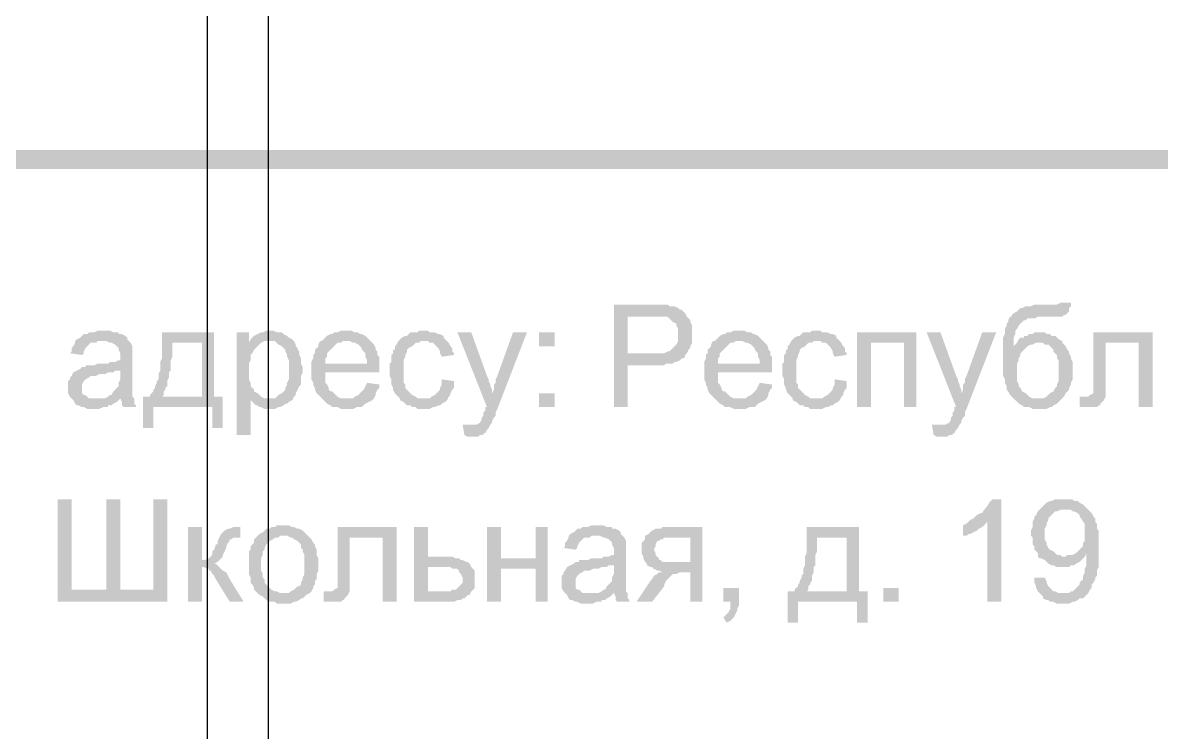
# Model space of a CAD drawing. Header units: millimetres. Extents: x -383313 to -161684, y -117025 to 99224.
# Drawn here: x -320769 to -317996, y -32976 to -31248 of the extents above; entities that cross this region are included whole.
import ezdxf

# ---------------------------------------------------------------- set-up
doc = ezdxf.new("R2010")
doc.units = ezdxf.units.MM
doc.header["$MEASUREMENT"] = 0
doc.layers.add('001__КОНСТРУКТИВ__Стены наружные', color=7, linetype='Continuous', lineweight=30)
doc.layers.add('PDF_Solid Fills', color=7, linetype='Continuous')

# ---------------------------------------------------------------- blocks, each defined once
blk = doc.blocks.new('A$Cf5759c35')
at = {"layer": 'PDF_Solid Fills'}
for points in [[(39230.1, -13669.4), (39132.8, -13669.4), (39132.8, -13919.2), (39166.6, -13919.2), (39166.6, -13817.6), (39230.1, -13817.6), (39238.6, -13817.6), (39247.1, -13817.6), (39255.5, -13817.6), (39259.8, -13813.4), (39268.2, -13813.4), (39276.7, -13813.4), (39280.9, -13809.1), (39285.2, -13809.1), (39293.6, -13804.9), (39297.9, -13800.7), (39302.1, -13800.7), (39306.3, -13796.4), (39306.3, -13792.2), (39166.6, -13788), (39166.6, -13699.1), (39230.1, -13699.1), (39310.6, -13699.1), (39306.3, -13690.6), (39302.1, -13686.4), (39297.9, -13682.1), (39293.6, -13682.1), (39289.4, -13677.9), (39280.9, -13673.7), (39272.5, -13673.7), (39268.2, -13673.7), (39264, -13669.4), (39259.8, -13669.4), (39251.3, -13669.4), (39247.1, -13669.4), (39238.6, -13669.4)], [(40220.7, -13665.2), (40220.7, -13665.2), (40212.3, -13669.4), (40212.3, -13669.4), (40212.3, -13669.4), (40208, -13669.4), (40199.6, -13669.4), (40191.1, -13669.4), (40178.4, -13669.4), (40169.9, -13669.4), (40161.5, -13669.4), (40157.2, -13669.4), (40148.8, -13673.7), (40140.3, -13673.7), (40136.1, -13673.7), (40127.6, -13677.9), (40123.4, -13677.9), (40119.1, -13682.1), (40114.9, -13686.4), (40106.4, -13690.6), (40102.2, -13694.8), (40102.2, -13699.1), (40098, -13699.1), (40093.7, -13707.5), (40093.7, -13711.8), (40089.5, -13716), (40089.5, -13720.2), (40085.3, -13728.7), (40085.3, -13732.9), (40085.3, -13741.4), (40081, -13749.9), (40081, -13754.1), (40081, -13762.6), (40081, -13771), (40081, -13779.5), (40081, -13792.2), (40081, -13796.4), (40081, -13804.9), (40081, -13813.4), (40081, -13821.8), (40081, -13830.3), (40081, -13838.8), (40081, -13843), (40085.3, -13851.5), (40085.3, -13855.7), (40085.3, -13859.9), (40089.5, -13868.4), (40089.5, -13872.6), (40089.5, -13876.9), (40093.7, -13881.1), (40098, -13889.6), (40102.2, -13893.8), (40106.4, -13898), (40110.7, -13902.3), (40114.9, -13906.5), (40119.1, -13910.7), (40127.6, -13915), (40131.8, -13919.2), (40136.1, -13919.2), (40144.5, -13919.2), (40153, -13923.4), (40157.2, -13923.4), (40165.7, -13923.4), (40174.2, -13923.4), (40178.4, -13923.4), (40186.9, -13923.4), (40195.3, -13919.2), (40199.6, -13919.2), (40203.8, -13915), (40212.3, -13910.7), (40212.3, -13910.7), (40216.5, -13906.5), (40220.7, -13902.3), (40225, -13898), (40165.7, -13898), (40165.7, -13898), (40157.2, -13898), (40153, -13898), (40144.5, -13893.8), (40140.3, -13889.6), (40136.1, -13885.3), (40127.6, -13881.1), (40127.6, -13881.1), (40123.4, -13872.6), (40119.1, -13868.4), (40119.1, -13864.2), (40114.9, -13855.7), (40114.9, -13847.2), (40114.9, -13843), (40114.9, -13834.5), (40114.9, -13826.1), (40114.9, -13817.6), (40114.9, -13813.4), (40119.1, -13804.9), (40119.1, -13800.7), (40123.4, -13792.2), (40123.4, -13788), (40127.6, -13783.7), (40131.8, -13779.5), (40136.1, -13775.3), (40106.4, -13771), (40106.4, -13771), (40106.4, -13762.6), (40106.4, -13758.3), (40106.4, -13749.9), (40110.7, -13741.4), (40110.7, -13737.2), (40110.7, -13732.9), (40114.9, -13728.7), (40119.1, -13720.2), (40123.4, -13716), (40127.6, -13711.8), (40131.8, -13707.5), (40136.1, -13707.5), (40140.3, -13703.3), (40144.5, -13703.3), (40153, -13703.3), (40157.2, -13703.3), (40165.7, -13699.1), (40174.2, -13699.1), (40182.6, -13699.1), (40191.1, -13699.1), (40199.6, -13699.1), (40208, -13699.1), (40212.3, -13699.1), (40220.7, -13699.1), (40225, -13699.1), (40229.2, -13694.8), (40233.4, -13694.8), (40237.7, -13690.6), (40241.9, -13686.4), (40241.9, -13677.9), (40246.1, -13673.7), (40246.1, -13665.2)], [(39310.6, -13699.1), (39230.1, -13699.1), (39264, -13699.1), (39268.2, -13703.3), (39272.5, -13707.5), (39276.7, -13711.8), (39285.2, -13716), (39285.2, -13716), (39285.2, -13720.2), (39289.4, -13728.7), (39289.4, -13737.2), (39289.4, -13741.4), (39289.4, -13745.6), (39289.4, -13754.1), (39289.4, -13758.3), (39285.2, -13766.8), (39280.9, -13771), (39276.7, -13775.3), (39276.7, -13775.3), (39272.5, -13779.5), (39268.2, -13783.7), (39264, -13783.7), (39255.5, -13788), (39247.1, -13788), (39242.8, -13788), (39230.1, -13788), (39166.6, -13788), (39306.3, -13792.2), (39310.6, -13788), (39314.8, -13779.5), (39319, -13775.3), (39319, -13771), (39323.3, -13762.6), (39323.3, -13754.1), (39323.3, -13749.9), (39323.3, -13741.4), (39323.3, -13741.4), (39323.3, -13732.9), (39323.3, -13728.7), (39323.3, -13720.2), (39319, -13711.8), (39319, -13707.5), (39314.8, -13703.3)], [(37892.4, -13732.9), (37892.4, -13732.9), (37875.5, -13732.9), (37867, -13737.2), (37862.8, -13737.2), (37854.3, -13737.2), (37850.1, -13741.4), (37841.6, -13741.4), (37837.4, -13745.6), (37833.1, -13749.9), (37824.7, -13754.1), (37820.4, -13758.3), (37883.9, -13758.3), (37888.2, -13758.3), (37896.6, -13758.3), (37905.1, -13762.6), (37909.3, -13762.6), (37917.8, -13766.8), (37922, -13771), (37922, -13771), (37926.3, -13775.3), (37926.3, -13779.5), (37930.5, -13788), (37930.5, -13796.4), (37930.5, -13796.4), (37930.5, -13804.9), (37926.3, -13804.9), (37917.8, -13809.1), (37913.6, -13809.1), (37905.1, -13809.1), (37900.9, -13813.4), (37892.4, -13813.4), (37883.9, -13813.4), (37875.5, -13813.4), (37867, -13817.6), (37858.5, -13817.6), (37854.3, -13817.6), (37845.8, -13817.6), (37845.8, -13821.8), (37837.4, -13821.8), (37833.1, -13826.1), (37930.5, -13830.3), (37930.5, -13838.8), (37930.5, -13843), (37930.5, -13851.5), (37926.3, -13859.9), (37926.3, -13864.2), (37926.3, -13868.4), (37922, -13872.6), (37917.8, -13876.9), (37913.6, -13881.1), (37909.3, -13889.6), (37905.1, -13889.6), (37900.9, -13893.8), (37892.4, -13898), (37930.5, -13898), (37930.5, -13898), (37934.7, -13906.5), (37934.7, -13915), (37939, -13919.2), (37968.6, -13919.2), (37968.6, -13915), (37964.4, -13910.7), (37964.4, -13902.3), (37964.4, -13898), (37960.1, -13893.8), (37960.1, -13889.6), (37960.1, -13885.3), (37960.1, -13881.1), (37960.1, -13872.6), (37960.1, -13864.2), (37960.1, -13855.7), (37960.1, -13843), (37960.1, -13800.7), (37960.1, -13800.7), (37960.1, -13792.2), (37960.1, -13783.7), (37960.1, -13779.5), (37960.1, -13775.3), (37960.1, -13771), (37955.9, -13762.6), (37951.7, -13758.3), (37947.4, -13754.1), (37947.4, -13749.9), (37943.2, -13745.6), (37934.7, -13741.4), (37926.3, -13741.4), (37926.3, -13737.2), (37917.8, -13737.2), (37913.6, -13737.2), (37905.1, -13732.9), (37896.6, -13732.9)], [(38159.1, -13737.2), (38032.1, -13737.2), (38032.1, -13762.6), (38129.5, -13762.6), (38129.5, -13893.8), (38032.1, -13893.8), (38002.5, -13893.8), (37985.5, -13893.8), (37985.5, -13970), (38010.9, -13970), (38010.9, -13919.2), (38154.9, -13919.2), (38180.3, -13893.8), (38159.1, -13893.8)], [(38243.8, -13737.2), (38214.1, -13737.2), (38214.1, -13986.9), (38248, -13986.9), (38248, -13902.3), (38290.3, -13898), (38286.1, -13898), (38281.9, -13898), (38273.4, -13893.8), (38269.2, -13889.6), (38264.9, -13885.3), (38256.5, -13881.1), (38256.5, -13876.9), (38252.2, -13872.6), (38248, -13868.4), (38248, -13859.9), (38243.8, -13851.5), (38243.8, -13847.2), (38243.8, -13838.8), (38243.8, -13830.3), (38243.8, -13826.1), (38243.8, -13817.6), (38243.8, -13813.4), (38248, -13804.9), (38248, -13796.4), (38248, -13792.2), (38252.2, -13788), (38256.5, -13779.5), (38260.7, -13775.3), (38264.9, -13771), (38269.2, -13766.8), (38273.4, -13762.6), (38243.8, -13762.6)], [(38248, -13754.1), (38243.8, -13762.6), (38273.4, -13762.6), (38281.9, -13758.3), (38286.1, -13758.3), (38294.6, -13758.3)], [(38294.6, -13732.9), (38294.6, -13732.9), (38286.1, -13732.9), (38277.6, -13737.2), (38273.4, -13737.2), (38264.9, -13741.4), (38264.9, -13741.4), (38256.5, -13745.6), (38252.2, -13749.9), (38248, -13754.1), (38294.6, -13758.3), (38298.8, -13758.3), (38307.3, -13758.3), (38311.5, -13762.6), (38315.7, -13766.8), (38324.2, -13771), (38328.4, -13775.3), (38332.7, -13779.5), (38332.7, -13783.7), (38336.9, -13792.2), (38336.9, -13796.4), (38341.1, -13804.9), (38341.1, -13809.1), (38341.1, -13817.6), (38341.1, -13826.1), (38341.1, -13830.3), (38341.1, -13838.8), (38341.1, -13847.2), (38341.1, -13851.5), (38336.9, -13859.9), (38336.9, -13864.2), (38332.7, -13872.6), (38332.7, -13876.9), (38328.4, -13881.1), (38324.2, -13885.3), (38315.7, -13889.6), (38311.5, -13893.8), (38307.3, -13898), (38298.8, -13898), (38290.3, -13898), (38248, -13902.3), (38248, -13902.3), (38256.5, -13910.7), (38260.7, -13915), (38264.9, -13915), (38269.2, -13919.2), (38273.4, -13919.2), (38281.9, -13923.4), (38286.1, -13923.4), (38294.6, -13923.4), (38294.6, -13923.4), (38303, -13923.4), (38307.3, -13923.4), (38315.7, -13919.2), (38320, -13919.2), (38328.4, -13915), (38332.7, -13910.7), (38336.9, -13910.7), (38341.1, -13906.5), (38349.6, -13902.3), (38353.8, -13893.8), (38358.1, -13889.6), (38358.1, -13885.3), (38362.3, -13876.9), (38362.3, -13876.9), (38366.5, -13868.4), (38370.8, -13864.2), (38370.8, -13855.7), (38370.8, -13847.2), (38370.8, -13843), (38375, -13834.5), (38375, -13826.1), (38375, -13826.1), (38375, -13821.8), (38370.8, -13813.4), (38370.8, -13804.9), (38370.8, -13800.7), (38366.5, -13792.2), (38366.5, -13783.7), (38362.3, -13779.5), (38362.3, -13775.3), (38358.1, -13771), (38358.1, -13766.8), (38353.8, -13758.3), (38349.6, -13754.1), (38341.1, -13749.9), (38336.9, -13745.6), (38336.9, -13745.6), (38328.4, -13741.4), (38324.2, -13737.2), (38315.7, -13737.2), (38311.5, -13737.2), (38303, -13732.9)], [(38480.8, -13732.9), (38480.8, -13732.9), (38468.1, -13732.9), (38459.7, -13737.2), (38451.2, -13737.2), (38447, -13741.4), (38442.7, -13741.4), (38434.3, -13745.6), (38430, -13749.9), (38425.8, -13754.1), (38421.6, -13758.3), (38480.8, -13758.3), (38485.1, -13758.3), (38489.3, -13758.3), (38497.8, -13762.6), (38502, -13762.6), (38510.5, -13766.8), (38514.7, -13771), (38518.9, -13775.3), (38518.9, -13779.5), (38523.2, -13783.7), (38527.4, -13788), (38527.4, -13796.4), (38531.6, -13804.9), (38531.6, -13813.4), (38430, -13813.4), (38561.3, -13813.4), (38561.3, -13804.9), (38561.3, -13796.4), (38557, -13792.2), (38557, -13783.7), (38552.8, -13779.5), (38552.8, -13775.3), (38548.6, -13766.8), (38544.3, -13762.6), (38540.1, -13758.3), (38535.9, -13754.1), (38531.6, -13749.9), (38527.4, -13745.6), (38518.9, -13741.4), (38514.7, -13741.4), (38510.5, -13737.2), (38502, -13737.2), (38493.5, -13732.9), (38489.3, -13732.9)], [(38671.3, -13732.9), (38658.6, -13732.9), (38654.4, -13737.2), (38637.5, -13737.2), (38633.2, -13741.4), (38629, -13745.6), (38624.8, -13745.6), (38616.3, -13749.9), (38612.1, -13754.1), (38607.8, -13758.3), (38603.6, -13766.8), (38599.4, -13771), (38599.4, -13779.5), (38595.1, -13779.5), (38595.1, -13788), (38590.9, -13792.2), (38590.9, -13800.7), (38590.9, -13809.1), (38586.7, -13813.4), (38586.7, -13821.8), (38586.7, -13830.3), (38586.7, -13838.8), (38586.7, -13843), (38590.9, -13851.5), (38590.9, -13859.9), (38590.9, -13864.2), (38595.1, -13872.6), (38595.1, -13876.9), (38599.4, -13885.3), (38603.6, -13889.6), (38607.8, -13893.8), (38612.1, -13898), (38671.3, -13898), (38667.1, -13898), (38662.9, -13898), (38654.4, -13898), (38650.2, -13893.8), (38641.7, -13889.6), (38637.5, -13885.3), (38633.2, -13881.1), (38633.2, -13881.1), (38629, -13876.9), (38624.8, -13872.6), (38624.8, -13864.2), (38620.5, -13859.9), (38620.5, -13851.5), (38620.5, -13847.2), (38620.5, -13838.8), (38620.5, -13830.3), (38620.5, -13826.1), (38620.5, -13817.6), (38620.5, -13809.1), (38620.5, -13804.9), (38624.8, -13796.4), (38624.8, -13792.2), (38629, -13783.7), (38629, -13779.5), (38633.2, -13775.3), (38633.2, -13775.3), (38641.7, -13771), (38645.9, -13766.8), (38650.2, -13762.6), (38658.6, -13762.6), (38662.9, -13758.3), (38671.3, -13758.3), (38726.4, -13758.3), (38722.1, -13754.1), (38717.9, -13749.9), (38717.9, -13745.6), (38709.4, -13741.4), (38705.2, -13741.4), (38696.7, -13737.2), (38692.5, -13737.2), (38684, -13737.2), (38679.8, -13732.9)], [(38785.6, -13737.2), (38751.8, -13737.2), (38823.7, -13919.2), (38836.4, -13885.3), (38836.4, -13881.1), (38836.4, -13876.9), (38832.2, -13868.4), (38832.2, -13864.2), (38828, -13855.7), (38828, -13851.5), (38823.7, -13843)], [(38921.1, -13737.2), (38887.2, -13737.2), (38849.1, -13843), (38849.1, -13843), (38844.9, -13851.5), (38844.9, -13859.9), (38840.7, -13864.2), (38840.7, -13872.6), (38840.7, -13876.9), (38836.4, -13885.3), (38823.7, -13919.2), (38819.5, -13919.2), (38819.5, -13927.7), (38815.3, -13931.9), (38815.3, -13940.4), (38811, -13944.6), (38811, -13948.8), (38811, -13948.8), (38806.8, -13957.3), (38798.3, -13961.5), (38798.3, -13961.5), (38789.9, -13961.5), (38781.4, -13961.5), (38832.2, -13961.5), (38832.2, -13961.5), (38836.4, -13957.3), (38836.4, -13953.1), (38840.7, -13944.6), (38844.9, -13940.4), (38844.9, -13931.9), (38849.1, -13923.4)], [(39437.6, -13732.9), (39437.6, -13732.9), (39424.9, -13732.9), (39416.4, -13737.2), (39407.9, -13737.2), (39403.7, -13741.4), (39399.5, -13741.4), (39391, -13745.6), (39386.8, -13749.9), (39382.5, -13754.1), (39378.3, -13758.3), (39437.6, -13758.3), (39441.8, -13758.3), (39446, -13758.3), (39454.5, -13762.6), (39458.7, -13762.6), (39467.2, -13766.8), (39471.4, -13771), (39475.7, -13775.3), (39475.7, -13779.5), (39479.9, -13783.7), (39484.1, -13788), (39484.1, -13796.4), (39488.4, -13804.9), (39488.4, -13813.4), (39386.8, -13813.4), (39518, -13813.4), (39518, -13804.9), (39518, -13796.4), (39513.8, -13792.2), (39513.8, -13783.7), (39509.5, -13779.5), (39509.5, -13775.3), (39505.3, -13766.8), (39501.1, -13762.6), (39496.8, -13758.3), (39492.6, -13754.1), (39488.4, -13749.9), (39484.1, -13745.6), (39475.7, -13741.4), (39471.4, -13741.4), (39467.2, -13737.2), (39458.7, -13737.2), (39450.3, -13732.9), (39446, -13732.9)], [(39628.1, -13732.9), (39615.4, -13732.9), (39611.1, -13737.2), (39594.2, -13737.2), (39590, -13741.4), (39585.7, -13745.6), (39581.5, -13745.6), (39573, -13749.9), (39568.8, -13754.1), (39564.6, -13758.3), (39560.3, -13766.8), (39556.1, -13771), (39556.1, -13779.5), (39551.9, -13779.5), (39551.9, -13788), (39547.6, -13792.2), (39547.6, -13800.7), (39547.6, -13809.1), (39543.4, -13813.4), (39543.4, -13821.8), (39543.4, -13830.3), (39543.4, -13838.8), (39543.4, -13843), (39547.6, -13851.5), (39547.6, -13859.9), (39547.6, -13864.2), (39551.9, -13872.6), (39551.9, -13876.9), (39556.1, -13885.3), (39560.3, -13889.6), (39564.6, -13893.8), (39568.8, -13898), (39628.1, -13898), (39623.8, -13898), (39619.6, -13898), (39611.1, -13898), (39606.9, -13893.8), (39598.4, -13889.6), (39594.2, -13885.3), (39590, -13881.1), (39590, -13881.1), (39585.7, -13876.9), (39581.5, -13872.6), (39581.5, -13864.2), (39577.3, -13859.9), (39577.3, -13851.5), (39577.3, -13847.2), (39577.3, -13838.8), (39577.3, -13830.3), (39577.3, -13826.1), (39577.3, -13817.6), (39577.3, -13809.1), (39577.3, -13804.9), (39581.5, -13796.4), (39581.5, -13792.2), (39585.7, -13783.7), (39585.7, -13779.5), (39590, -13775.3), (39590, -13775.3), (39598.4, -13771), (39602.7, -13766.8), (39606.9, -13762.6), (39615.4, -13762.6), (39619.6, -13758.3), (39628.1, -13758.3), (39683.1, -13758.3), (39678.9, -13754.1), (39674.6, -13749.9), (39674.6, -13745.6), (39666.2, -13741.4), (39661.9, -13741.4), (39653.5, -13737.2), (39649.2, -13737.2), (39640.8, -13737.2), (39636.5, -13732.9)], [(39869.4, -13737.2), (39725.4, -13737.2), (39725.4, -13919.2), (39759.3, -13919.2), (39759.3, -13762.6), (39839.7, -13762.6)], [(39928.6, -13737.2), (39894.8, -13737.2), (39966.7, -13919.2), (39979.4, -13885.3), (39979.4, -13881.1), (39979.4, -13876.9), (39975.2, -13868.4), (39975.2, -13864.2), (39971, -13855.7), (39971, -13851.5), (39966.7, -13843)], [(40064.1, -13737.2), (40030.2, -13737.2), (39992.1, -13843), (39992.1, -13843), (39987.9, -13851.5), (39987.9, -13859.9), (39983.7, -13864.2), (39983.7, -13872.6), (39983.7, -13876.9), (39979.4, -13885.3), (39966.7, -13919.2), (39962.5, -13919.2), (39962.5, -13927.7), (39958.3, -13931.9), (39958.3, -13940.4), (39954, -13944.6), (39954, -13948.8), (39954, -13948.8), (39949.8, -13957.3), (39941.3, -13961.5), (39941.3, -13961.5), (39932.9, -13961.5), (39924.4, -13961.5), (39975.2, -13961.5), (39975.2, -13961.5), (39979.4, -13957.3), (39979.4, -13953.1), (39983.7, -13944.6), (39987.9, -13940.4), (39987.9, -13931.9), (39992.1, -13923.4)], [(40169.9, -13737.2), (40157.2, -13737.2), (40153, -13741.4), (40144.5, -13741.4), (40140.3, -13745.6), (40131.8, -13745.6), (40131.8, -13749.9), (40123.4, -13749.9), (40119.1, -13754.1), (40114.9, -13762.6), (40110.7, -13766.8), (40106.4, -13771), (40136.1, -13775.3), (40140.3, -13771), (40148.8, -13766.8), (40153, -13766.8), (40161.5, -13762.6), (40165.7, -13762.6), (40225, -13762.6), (40225, -13758.3), (40216.5, -13754.1), (40212.3, -13749.9), (40208, -13745.6), (40199.6, -13745.6), (40195.3, -13741.4), (40186.9, -13741.4), (40182.6, -13737.2), (40174.2, -13737.2)], [(40445.1, -13737.2), (40301.2, -13737.2), (40301.2, -13885.3), (40301.2, -13885.3), (40292.7, -13889.6), (40292.7, -13889.6), (40288.5, -13893.8), (40280, -13893.8), (40267.3, -13893.8), (40267.3, -13919.2), (40271.5, -13919.2), (40280, -13919.2), (40284.2, -13919.2), (40292.7, -13919.2), (40292.7, -13919.2), (40301.2, -13919.2), (40309.6, -13919.2), (40313.9, -13915), (40318.1, -13915), (40318.1, -13910.7), (40322.3, -13906.5), (40326.6, -13902.3), (40330.8, -13893.8), (40330.8, -13889.6), (40330.8, -13885.3), (40330.8, -13881.1), (40330.8, -13872.6), (40330.8, -13864.2), (40330.8, -13855.7), (40330.8, -13762.6), (40411.2, -13762.6)], [(37820.4, -13758.3), (37820.4, -13762.6), (37816.2, -13771), (37812, -13775.3), (37812, -13783.7), (37807.7, -13788), (37837.4, -13792.2), (37841.6, -13788), (37841.6, -13783.7), (37845.8, -13775.3), (37850.1, -13771), (37854.3, -13766.8), (37858.5, -13762.6), (37862.8, -13762.6), (37871.2, -13762.6), (37875.5, -13758.3), (37883.9, -13758.3)], [(38032.1, -13762.6), (38032.1, -13800.7), (38027.9, -13809.1), (38027.9, -13830.3), (38023.6, -13838.8), (38023.6, -13843), (38023.6, -13851.5), (38019.4, -13855.7), (38019.4, -13859.9), (38015.2, -13868.4), (38015.2, -13872.6), (38010.9, -13876.9), (38010.9, -13881.1), (38006.7, -13885.3), (38002.5, -13889.6), (38002.5, -13893.8), (38032.1, -13893.8), (38032.1, -13893.8), (38036.3, -13889.6), (38036.3, -13881.1), (38040.6, -13876.9), (38040.6, -13872.6), (38044.8, -13868.4), (38044.8, -13859.9), (38044.8, -13855.7), (38049, -13847.2), (38049, -13843), (38049, -13834.5), (38053.3, -13830.3), (38053.3, -13821.8), (38053.3, -13813.4), (38053.3, -13804.9), (38057.5, -13796.4), (38057.5, -13788), (38057.5, -13779.5), (38057.5, -13771), (38057.5, -13762.6), (38129.5, -13762.6)], [(38421.6, -13758.3), (38417.3, -13758.3), (38413.1, -13766.8), (38413.1, -13771), (38408.9, -13775.3), (38404.6, -13779.5), (38404.6, -13788), (38400.4, -13792.2), (38400.4, -13800.7), (38396.2, -13809.1), (38396.2, -13813.4), (38396.2, -13821.8), (38396.2, -13830.3), (38396.2, -13838.8), (38396.2, -13843), (38396.2, -13851.5), (38400.4, -13859.9), (38400.4, -13864.2), (38404.6, -13872.6), (38404.6, -13876.9), (38408.9, -13885.3), (38413.1, -13889.6), (38417.3, -13893.8), (38421.6, -13898), (38480.8, -13898), (38480.8, -13898), (38472.4, -13898), (38468.1, -13898), (38459.7, -13893.8), (38455.4, -13889.6), (38451.2, -13885.3), (38447, -13881.1), (38442.7, -13881.1), (38438.5, -13876.9), (38438.5, -13872.6), (38434.3, -13864.2), (38430, -13859.9), (38430, -13851.5), (38430, -13843), (38430, -13834.5), (38561.3, -13834.5), (38561.3, -13834.5), (38561.3, -13830.3), (38561.3, -13821.8), (38561.3, -13813.4), (38430, -13813.4), (38430, -13809.1), (38430, -13800.7), (38434.3, -13796.4), (38434.3, -13788), (38438.5, -13783.7), (38442.7, -13779.5), (38447, -13775.3), (38451.2, -13771), (38455.4, -13766.8), (38459.7, -13762.6), (38468.1, -13762.6), (38472.4, -13758.3), (38480.8, -13758.3)], [(38726.4, -13758.3), (38671.3, -13758.3), (38679.8, -13758.3), (38684, -13762.6), (38692.5, -13762.6), (38696.7, -13766.8), (38701, -13771), (38705.2, -13775.3), (38709.4, -13783.7), (38709.4, -13788), (38713.7, -13796.4), (38743.3, -13792.2), (38743.3, -13788), (38739.1, -13783.7), (38739.1, -13775.3), (38734.8, -13771), (38730.6, -13762.6)], [(39378.3, -13758.3), (39374.1, -13758.3), (39369.8, -13766.8), (39369.8, -13771), (39365.6, -13775.3), (39361.4, -13779.5), (39361.4, -13788), (39357.1, -13792.2), (39357.1, -13800.7), (39352.9, -13809.1), (39352.9, -13813.4), (39352.9, -13821.8), (39352.9, -13830.3), (39352.9, -13838.8), (39352.9, -13843), (39352.9, -13851.5), (39357.1, -13859.9), (39357.1, -13864.2), (39361.4, -13872.6), (39361.4, -13876.9), (39365.6, -13885.3), (39369.8, -13889.6), (39374.1, -13893.8), (39378.3, -13898), (39437.6, -13898), (39437.6, -13898), (39429.1, -13898), (39424.9, -13898), (39416.4, -13893.8), (39412.2, -13889.6), (39407.9, -13885.3), (39403.7, -13881.1), (39399.5, -13881.1), (39395.2, -13876.9), (39395.2, -13872.6), (39391, -13864.2), (39386.8, -13859.9), (39386.8, -13851.5), (39386.8, -13843), (39386.8, -13834.5), (39518, -13834.5), (39518, -13834.5), (39518, -13830.3), (39518, -13821.8), (39518, -13813.4), (39386.8, -13813.4), (39386.8, -13809.1), (39386.8, -13800.7), (39391, -13796.4), (39391, -13788), (39395.2, -13783.7), (39399.5, -13779.5), (39403.7, -13775.3), (39407.9, -13771), (39412.2, -13766.8), (39416.4, -13762.6), (39424.9, -13762.6), (39429.1, -13758.3), (39437.6, -13758.3)], [(39683.1, -13758.3), (39628.1, -13758.3), (39636.5, -13758.3), (39640.8, -13762.6), (39649.2, -13762.6), (39653.5, -13766.8), (39657.7, -13771), (39661.9, -13775.3), (39666.2, -13783.7), (39666.2, -13788), (39670.4, -13796.4), (39700, -13792.2), (39700, -13788), (39695.8, -13783.7), (39695.8, -13775.3), (39691.6, -13771), (39687.3, -13762.6)], [(40225, -13762.6), (40165.7, -13762.6), (40178.4, -13762.6), (40182.6, -13766.8), (40191.1, -13766.8), (40195.3, -13771), (40199.6, -13775.3), (40203.8, -13779.5), (40203.8, -13783.7), (40208, -13788), (40212.3, -13792.2), (40212.3, -13800.7), (40216.5, -13804.9), (40216.5, -13813.4), (40216.5, -13821.8), (40216.5, -13826.1), (40216.5, -13834.5), (40216.5, -13843), (40216.5, -13851.5), (40216.5, -13855.7), (40212.3, -13864.2), (40212.3, -13868.4), (40208, -13872.6), (40203.8, -13881.1), (40203.8, -13881.1), (40195.3, -13885.3), (40191.1, -13889.6), (40186.9, -13893.8), (40178.4, -13898), (40174.2, -13898), (40165.7, -13898), (40225, -13898), (40229.2, -13893.8), (40233.4, -13885.3), (40237.7, -13881.1), (40241.9, -13876.9), (40241.9, -13872.6), (40246.1, -13864.2), (40246.1, -13859.9), (40250.4, -13851.5), (40250.4, -13843), (40250.4, -13838.8), (40250.4, -13830.3), (40250.4, -13826.1), (40250.4, -13817.6), (40250.4, -13809.1), (40246.1, -13800.7), (40246.1, -13796.4), (40241.9, -13788), (40241.9, -13783.7), (40237.7, -13779.5), (40233.4, -13771), (40229.2, -13766.8)], [(37833.1, -13826.1), (37824.7, -13830.3), (37824.7, -13830.3), (37816.2, -13834.5), (37812, -13843), (37807.7, -13847.2), (37807.7, -13851.5), (37803.5, -13855.7), (37803.5, -13864.2), (37803.5, -13872.6), (37803.5, -13872.6), (37803.5, -13881.1), (37803.5, -13885.3), (37807.7, -13893.8), (37812, -13898), (37816.2, -13902.3), (37820.4, -13910.7), (37820.4, -13910.7), (37824.7, -13915), (37828.9, -13915), (37837.4, -13919.2), (37841.6, -13919.2), (37850.1, -13923.4), (37858.5, -13923.4), (37867, -13923.4), (37871.2, -13923.4), (37879.7, -13923.4), (37888.2, -13919.2), (37892.4, -13919.2), (37900.9, -13919.2), (37900.9, -13915), (37909.3, -13915), (37913.6, -13910.7), (37922, -13906.5), (37926.3, -13902.3), (37871.2, -13898), (37871.2, -13898), (37862.8, -13898), (37854.3, -13898), (37850.1, -13893.8), (37845.8, -13889.6), (37841.6, -13889.6), (37837.4, -13885.3), (37837.4, -13876.9), (37837.4, -13872.6), (37837.4, -13868.4), (37837.4, -13864.2), (37841.6, -13855.7), (37841.6, -13855.7), (37845.8, -13851.5), (37854.3, -13847.2), (37858.5, -13843), (37862.8, -13843), (37871.2, -13843), (37879.7, -13838.8), (37883.9, -13838.8), (37892.4, -13838.8), (37900.9, -13834.5), (37905.1, -13834.5), (37913.6, -13834.5), (37917.8, -13830.3), (37926.3, -13830.3), (37930.5, -13830.3)], [(38531.6, -13859.9), (38531.6, -13859.9), (38527.4, -13868.4), (38523.2, -13876.9), (38518.9, -13881.1), (38514.7, -13885.3), (38510.5, -13889.6), (38510.5, -13889.6), (38502, -13893.8), (38497.8, -13898), (38489.3, -13898), (38480.8, -13898), (38421.6, -13898), (38421.6, -13898), (38425.8, -13902.3), (38430, -13906.5), (38434.3, -13910.7), (38442.7, -13915), (38447, -13919.2), (38455.4, -13919.2), (38459.7, -13919.2), (38468.1, -13923.4), (38476.6, -13923.4), (38480.8, -13923.4), (38480.8, -13923.4), (38489.3, -13923.4), (38497.8, -13923.4), (38506.2, -13919.2), (38510.5, -13919.2), (38518.9, -13919.2), (38523.2, -13915), (38527.4, -13910.7), (38535.9, -13906.5), (38535.9, -13906.5), (38544.3, -13902.3), (38548.6, -13898), (38552.8, -13889.6), (38552.8, -13885.3), (38557, -13876.9), (38561.3, -13872.6), (38561.3, -13864.2)], [(38713.7, -13851.5), (38713.7, -13864.2), (38709.4, -13872.6), (38709.4, -13876.9), (38705.2, -13881.1), (38701, -13885.3), (38696.7, -13889.6), (38688.3, -13893.8), (38684, -13898), (38675.6, -13898), (38671.3, -13898), (38612.1, -13898), (38612.1, -13902.3), (38620.5, -13906.5), (38624.8, -13910.7), (38629, -13915), (38637.5, -13915), (38641.7, -13919.2), (38650.2, -13919.2), (38654.4, -13923.4), (38662.9, -13923.4), (38671.3, -13923.4), (38675.6, -13923.4), (38684, -13923.4), (38692.5, -13919.2), (38696.7, -13919.2), (38705.2, -13915), (38709.4, -13915), (38713.7, -13910.7), (38722.1, -13906.5), (38722.1, -13906.5), (38726.4, -13902.3), (38730.6, -13893.8), (38734.8, -13889.6), (38734.8, -13885.3), (38739.1, -13876.9), (38743.3, -13872.6), (38743.3, -13864.2), (38743.3, -13855.7)], [(39488.4, -13859.9), (39488.4, -13859.9), (39484.1, -13868.4), (39479.9, -13876.9), (39475.7, -13881.1), (39471.4, -13885.3), (39467.2, -13889.6), (39467.2, -13889.6), (39458.7, -13893.8), (39454.5, -13898), (39446, -13898), (39437.6, -13898), (39378.3, -13898), (39378.3, -13898), (39382.5, -13902.3), (39386.8, -13906.5), (39391, -13910.7), (39399.5, -13915), (39403.7, -13919.2), (39412.2, -13919.2), (39416.4, -13919.2), (39424.9, -13923.4), (39433.3, -13923.4), (39437.6, -13923.4), (39437.6, -13923.4), (39446, -13923.4), (39454.5, -13923.4), (39463, -13919.2), (39467.2, -13919.2), (39475.7, -13919.2), (39479.9, -13915), (39484.1, -13910.7), (39492.6, -13906.5), (39492.6, -13906.5), (39501.1, -13902.3), (39505.3, -13898), (39509.5, -13889.6), (39509.5, -13885.3), (39513.8, -13876.9), (39518, -13872.6), (39518, -13864.2)], [(39670.4, -13851.5), (39670.4, -13864.2), (39666.2, -13872.6), (39666.2, -13876.9), (39661.9, -13881.1), (39657.7, -13885.3), (39653.5, -13889.6), (39645, -13893.8), (39640.8, -13898), (39632.3, -13898), (39628.1, -13898), (39568.8, -13898), (39568.8, -13902.3), (39577.3, -13906.5), (39581.5, -13910.7), (39585.7, -13915), (39594.2, -13915), (39598.4, -13919.2), (39606.9, -13919.2), (39611.1, -13923.4), (39619.6, -13923.4), (39628.1, -13923.4), (39632.3, -13923.4), (39640.8, -13923.4), (39649.2, -13919.2), (39653.5, -13919.2), (39661.9, -13915), (39666.2, -13915), (39670.4, -13910.7), (39678.9, -13906.5), (39678.9, -13906.5), (39683.1, -13902.3), (39687.3, -13893.8), (39691.6, -13889.6), (39691.6, -13885.3), (39695.8, -13876.9), (39700, -13872.6), (39700, -13864.2), (39700, -13855.7)], [(38764.5, -13961.5), (38768.7, -13986.9), (38777.2, -13991.2), (38802.6, -13991.2), (38806.8, -13986.9), (38815.3, -13986.9), (38815.3, -13982.7), (38819.5, -13982.7), (38823.7, -13974.2), (38828, -13970), (38832.2, -13961.5), (38781.4, -13961.5), (38781.4, -13961.5), (38772.9, -13961.5)], [(39907.5, -13961.5), (39911.7, -13986.9), (39920.2, -13991.2), (39945.6, -13991.2), (39949.8, -13986.9), (39958.3, -13986.9), (39958.3, -13982.7), (39962.5, -13982.7), (39966.7, -13974.2), (39971, -13970), (39975.2, -13961.5), (39924.4, -13961.5), (39924.4, -13961.5), (39915.9, -13961.5)], [(37812, -14143.6), (37778.1, -14143.6), (37778.1, -14393.3), (37930.5, -14363.7), (37812, -14363.7)], [(38044.8, -14143.6), (38010.9, -14143.6), (38010.9, -14363.7), (37930.5, -14363.7), (37778.1, -14393.3), (38044.8, -14393.3)], [(37930.5, -14143.6), (37896.6, -14143.6), (37896.6, -14363.7), (37812, -14363.7), (37930.5, -14363.7)], [(40076.8, -14143.6), (40055.6, -14143.6), (40051.4, -14147.8), (40047.2, -14152), (40042.9, -14160.5), (40038.7, -14164.7), (40034.5, -14169), (40030.2, -14177.4), (40026, -14177.4), (40017.5, -14181.7), (40013.3, -14185.9), (40009.1, -14190.1), (40000.6, -14194.4), (40042.9, -14198.6), (40042.9, -14393.3), (40076.8, -14393.3)], [(40229.2, -14143.6), (40229.2, -14143.6), (40208, -14143.6), (40199.6, -14147.8), (40195.3, -14147.8), (40186.9, -14152), (40182.6, -14156.3), (40178.4, -14160.5), (40174.2, -14164.7), (40233.4, -14169), (40237.7, -14169), (40246.1, -14169), (40250.4, -14173.2), (40254.6, -14173.2), (40263.1, -14177.4), (40267.3, -14181.7), (40267.3, -14185.9), (40271.5, -14190.1), (40275.8, -14198.6), (40280, -14202.8), (40280, -14211.3), (40280, -14215.5), (40280, -14224), (40280, -14228.2), (40280, -14236.7), (40280, -14245.2), (40275.8, -14249.4), (40275.8, -14257.9), (40271.5, -14262.1), (40267.3, -14266.3), (40263.1, -14270.6), (40258.8, -14274.8), (40284.2, -14274.8), (40284.2, -14283.3), (40284.2, -14283.3), (40284.2, -14291.7), (40284.2, -14300.2), (40284.2, -14304.4), (40280, -14312.9), (40280, -14321.4), (40280, -14321.4), (40275.8, -14329.8), (40275.8, -14338.3), (40271.5, -14342.5), (40267.3, -14346.8), (40267.3, -14351), (40263.1, -14355.2), (40254.6, -14363.7), (40250.4, -14367.9), (40246.1, -14367.9), (40241.9, -14372.2), (40233.4, -14372.2), (40225, -14372.2), (40284.2, -14376.4), (40288.5, -14372.2), (40292.7, -14363.7), (40296.9, -14359.5), (40296.9, -14351), (40301.2, -14346.8), (40305.4, -14338.3), (40305.4, -14338.3), (40305.4, -14334.1), (40309.6, -14329.8), (40309.6, -14321.4), (40309.6, -14317.1), (40313.9, -14308.7), (40313.9, -14304.4), (40313.9, -14296), (40313.9, -14287.5), (40313.9, -14279), (40313.9, -14270.6), (40313.9, -14262.1), (40313.9, -14262.1), (40313.9, -14253.6), (40313.9, -14245.2), (40313.9, -14236.7), (40313.9, -14228.2), (40313.9, -14219.8), (40309.6, -14215.5), (40309.6, -14207.1), (40309.6, -14202.8), (40305.4, -14198.6), (40305.4, -14194.4), (40305.4, -14190.1), (40301.2, -14185.9), (40296.9, -14177.4), (40292.7, -14173.2), (40288.5, -14169), (40284.2, -14164.7), (40280, -14160.5), (40275.8, -14156.3), (40267.3, -14152), (40263.1, -14147.8), (40254.6, -14147.8), (40250.4, -14143.6), (40241.9, -14143.6), (40237.7, -14143.6)], [(40174.2, -14164.7), (40169.9, -14169), (40165.7, -14173.2), (40161.5, -14181.7), (40157.2, -14185.9), (40157.2, -14190.1), (40153, -14198.6), (40153, -14202.8), (40153, -14211.3), (40148.8, -14219.8), (40148.8, -14228.2), (40148.8, -14232.5), (40153, -14236.7), (40153, -14245.2), (40153, -14253.6), (40157.2, -14257.9), (40157.2, -14266.3), (40161.5, -14270.6), (40165.7, -14274.8), (40165.7, -14283.3), (40169.9, -14287.5), (40233.4, -14283.3), (40225, -14283.3), (40220.7, -14279), (40212.3, -14279), (40208, -14274.8), (40203.8, -14270.6), (40195.3, -14266.3), (40195.3, -14266.3), (40191.1, -14262.1), (40186.9, -14253.6), (40186.9, -14249.4), (40182.6, -14240.9), (40182.6, -14236.7), (40182.6, -14228.2), (40182.6, -14219.8), (40182.6, -14215.5), (40186.9, -14207.1), (40186.9, -14202.8), (40191.1, -14194.4), (40191.1, -14190.1), (40195.3, -14185.9), (40203.8, -14177.4), (40208, -14173.2), (40212.3, -14173.2), (40220.7, -14169), (40225, -14169), (40233.4, -14169)], [(40000.6, -14194.4), (39996.4, -14198.6), (39992.1, -14202.8), (39983.7, -14207.1), (39983.7, -14236.7), (39983.7, -14232.5), (39992.1, -14232.5), (39996.4, -14228.2), (40000.6, -14228.2), (40009.1, -14224), (40017.5, -14219.8), (40017.5, -14219.8), (40021.8, -14215.5), (40030.2, -14211.3), (40034.5, -14207.1), (40038.7, -14202.8), (40042.9, -14198.6)], [(38129.5, -14211.3), (38095.6, -14211.3), (38095.6, -14393.3), (38129.5, -14393.3), (38129.5, -14308.7), (38171.8, -14308.7), (38167.6, -14304.4), (38163.3, -14300.2), (38159.1, -14300.2), (38159.1, -14300.2), (38167.6, -14296), (38171.8, -14291.7), (38129.5, -14291.7)], [(38222.6, -14211.3), (38205.7, -14211.3), (38197.2, -14215.5), (38193, -14215.5), (38184.5, -14219.8), (38180.3, -14224), (38180.3, -14224), (38176, -14228.2), (38171.8, -14236.7), (38214.1, -14236.7), (38222.6, -14236.7)], [(38328.4, -14207.1), (38328.4, -14207.1), (38311.5, -14207.1), (38307.3, -14211.3), (38298.8, -14211.3), (38294.6, -14215.5), (38286.1, -14215.5), (38281.9, -14219.8), (38277.6, -14224), (38269.2, -14228.2), (38269.2, -14228.2), (38264.9, -14232.5), (38328.4, -14232.5), (38328.4, -14232.5), (38336.9, -14232.5), (38345.4, -14236.7), (38349.6, -14236.7), (38353.8, -14240.9), (38362.3, -14245.2), (38366.5, -14249.4), (38370.8, -14253.6), (38370.8, -14262.1), (38375, -14266.3), (38375, -14270.6), (38379.2, -14279), (38379.2, -14287.5), (38379.2, -14291.7), (38379.2, -14300.2), (38379.2, -14304.4), (38379.2, -14312.9), (38379.2, -14321.4), (38379.2, -14325.6), (38375, -14334.1), (38375, -14338.3), (38370.8, -14346.8), (38370.8, -14351), (38366.5, -14355.2), (38362.3, -14355.2), (38358.1, -14359.5), (38353.8, -14363.7), (38345.4, -14367.9), (38341.1, -14372.2), (38332.7, -14372.2), (38328.4, -14372.2), (38264.9, -14372.2), (38269.2, -14376.4), (38277.6, -14380.6), (38281.9, -14384.9), (38286.1, -14389.1), (38294.6, -14393.3), (38298.8, -14393.3), (38307.3, -14393.3), (38311.5, -14397.6), (38320, -14397.6), (38328.4, -14397.6), (38332.7, -14397.6), (38336.9, -14397.6), (38345.4, -14397.6), (38353.8, -14393.3), (38358.1, -14393.3), (38366.5, -14389.1), (38370.8, -14384.9), (38375, -14384.9), (38379.2, -14380.6), (38383.5, -14376.4), (38391.9, -14372.2), (38396.2, -14367.9), (38400.4, -14359.5), (38400.4, -14355.2), (38400.4, -14355.2), (38404.6, -14351), (38404.6, -14342.5), (38408.9, -14338.3), (38408.9, -14329.8), (38408.9, -14325.6), (38413.1, -14317.1), (38413.1, -14308.7), (38413.1, -14300.2), (38413.1, -14296), (38413.1, -14287.5), (38408.9, -14279), (38408.9, -14270.6), (38408.9, -14266.3), (38404.6, -14257.9), (38404.6, -14253.6), (38400.4, -14249.4), (38396.2, -14240.9), (38391.9, -14236.7), (38387.7, -14232.5), (38383.5, -14228.2), (38379.2, -14224), (38375, -14219.8), (38366.5, -14215.5), (38362.3, -14215.5), (38353.8, -14211.3), (38349.6, -14211.3), (38341.1, -14207.1), (38336.9, -14207.1)], [(38603.6, -14211.3), (38459.7, -14211.3), (38459.7, -14359.5), (38459.7, -14359.5), (38451.2, -14363.7), (38451.2, -14363.7), (38447, -14367.9), (38438.5, -14367.9), (38425.8, -14367.9), (38425.8, -14393.3), (38430, -14393.3), (38438.5, -14393.3), (38442.7, -14393.3), (38451.2, -14393.3), (38451.2, -14393.3), (38459.7, -14393.3), (38468.1, -14393.3), (38472.4, -14389.1), (38476.6, -14389.1), (38476.6, -14384.9), (38480.8, -14380.6), (38485.1, -14376.4), (38489.3, -14367.9), (38489.3, -14363.7), (38489.3, -14359.5), (38489.3, -14355.2), (38489.3, -14346.8), (38489.3, -14338.3), (38489.3, -14329.8), (38489.3, -14236.7), (38569.7, -14236.7)], [(38679.8, -14211.3), (38645.9, -14211.3), (38645.9, -14393.3), (38743.3, -14393.3), (38751.8, -14389.1), (38760.2, -14389.1), (38764.5, -14384.9), (38768.7, -14384.9), (38772.9, -14380.6), (38777.2, -14376.4), (38781.4, -14376.4), (38785.6, -14367.9), (38679.8, -14367.9), (38679.8, -14308.7), (38713.7, -14308.7), (38785.6, -14308.7), (38781.4, -14300.2), (38777.2, -14296), (38772.9, -14296), (38764.5, -14291.7), (38760.2, -14291.7), (38756, -14287.5), (38747.5, -14287.5), (38739.1, -14283.3), (38734.8, -14283.3), (38726.4, -14283.3), (38717.9, -14283.3), (38679.8, -14283.3)], [(38857.6, -14211.3), (38823.7, -14211.3), (38823.7, -14393.3), (38857.6, -14393.3), (38857.6, -14312.9), (38942.3, -14312.9), (38857.6, -14287.5)], [(38971.9, -14211.3), (38942.3, -14211.3), (38942.3, -14287.5), (38857.6, -14287.5), (38942.3, -14312.9), (38942.3, -14393.3), (38971.9, -14393.3)], [(39094.7, -14207.1), (39094.7, -14207.1), (39077.7, -14207.1), (39069.3, -14211.3), (39065, -14211.3), (39056.6, -14211.3), (39052.3, -14215.5), (39043.9, -14215.5), (39039.6, -14219.8), (39035.4, -14224), (39026.9, -14228.2), (39022.7, -14232.5), (39086.2, -14232.5), (39090.4, -14232.5), (39098.9, -14232.5), (39107.4, -14236.7), (39111.6, -14236.7), (39120.1, -14240.9), (39124.3, -14245.2), (39124.3, -14245.2), (39128.5, -14249.4), (39128.5, -14253.6), (39132.8, -14262.1), (39132.8, -14270.6), (39132.8, -14270.6), (39132.8, -14279), (39128.5, -14279), (39120.1, -14283.3), (39115.8, -14283.3), (39107.4, -14283.3), (39103.1, -14287.5), (39094.7, -14287.5), (39086.2, -14287.5), (39077.7, -14287.5), (39069.3, -14291.7), (39060.8, -14291.7), (39056.6, -14291.7), (39048.1, -14291.7), (39048.1, -14296), (39039.6, -14296), (39035.4, -14300.2), (39132.8, -14304.4), (39132.8, -14312.9), (39132.8, -14317.1), (39132.8, -14325.6), (39128.5, -14334.1), (39128.5, -14338.3), (39128.5, -14342.5), (39124.3, -14346.8), (39120.1, -14351), (39115.8, -14355.2), (39111.6, -14363.7), (39107.4, -14363.7), (39103.1, -14367.9), (39094.7, -14372.2), (39132.8, -14372.2), (39132.8, -14372.2), (39137, -14380.6), (39137, -14389.1), (39141.2, -14393.3), (39170.9, -14393.3), (39170.9, -14389.1), (39166.6, -14384.9), (39166.6, -14376.4), (39166.6, -14372.2), (39162.4, -14367.9), (39162.4, -14363.7), (39162.4, -14359.5), (39162.4, -14355.2), (39162.4, -14346.8), (39162.4, -14338.3), (39162.4, -14329.8), (39162.4, -14317.1), (39162.4, -14274.8), (39162.4, -14274.8), (39162.4, -14266.3), (39162.4, -14257.9), (39162.4, -14253.6), (39162.4, -14249.4), (39162.4, -14245.2), (39158.2, -14236.7), (39153.9, -14232.5), (39149.7, -14228.2), (39149.7, -14224), (39145.5, -14219.8), (39137, -14215.5), (39128.5, -14215.5), (39128.5, -14211.3), (39120.1, -14211.3), (39115.8, -14211.3), (39107.4, -14207.1), (39098.9, -14207.1)], [(39348.7, -14211.3), (39251.3, -14211.3), (39247.1, -14215.5), (39234.4, -14215.5), (39225.9, -14219.8), (39221.7, -14224), (39217.4, -14228.2), (39217.4, -14228.2), (39209, -14232.5), (39319, -14236.7), (39319, -14296), (39285.2, -14296), (39213.2, -14300.2), (39213.2, -14304.4), (39221.7, -14308.7), (39225.9, -14308.7), (39230.1, -14312.9), (39238.6, -14317.1), (39242.8, -14317.1), (39251.3, -14321.4), (39247.1, -14321.4), (39319, -14321.4), (39319, -14393.3), (39348.7, -14393.3)], [(39729.7, -14211.3), (39602.7, -14211.3), (39602.7, -14236.7), (39700, -14236.7), (39700, -14367.9), (39602.7, -14367.9), (39573, -14367.9), (39556.1, -14367.9), (39556.1, -14444.1), (39581.5, -14444.1), (39581.5, -14393.3), (39725.4, -14393.3), (39750.8, -14367.9), (39729.7, -14367.9)], [(38171.8, -14236.7), (38167.6, -14245.2), (38167.6, -14253.6), (38163.3, -14253.6), (38159.1, -14266.3), (38154.9, -14270.6), (38154.9, -14279), (38150.6, -14283.3), (38150.6, -14283.3), (38146.4, -14287.5), (38142.2, -14287.5), (38137.9, -14291.7), (38129.5, -14291.7), (38171.8, -14291.7), (38176, -14287.5), (38180.3, -14283.3), (38180.3, -14279), (38184.5, -14270.6), (38188.7, -14262.1), (38188.7, -14257.9), (38193, -14249.4), (38197.2, -14245.2), (38197.2, -14240.9), (38201.4, -14240.9), (38205.7, -14236.7), (38214.1, -14236.7)], [(38264.9, -14232.5), (38260.7, -14236.7), (38256.5, -14240.9), (38256.5, -14249.4), (38252.2, -14253.6), (38248, -14257.9), (38248, -14266.3), (38243.8, -14270.6), (38243.8, -14279), (38243.8, -14287.5), (38243.8, -14296), (38243.8, -14304.4), (38243.8, -14304.4), (38243.8, -14312.9), (38243.8, -14321.4), (38243.8, -14325.6), (38248, -14334.1), (38248, -14342.5), (38248, -14346.8), (38252.2, -14351), (38256.5, -14359.5), (38256.5, -14363.7), (38260.7, -14367.9), (38264.9, -14372.2), (38328.4, -14372.2), (38324.2, -14372.2), (38320, -14372.2), (38311.5, -14367.9), (38307.3, -14367.9), (38298.8, -14363.7), (38294.6, -14359.5), (38290.3, -14355.2), (38290.3, -14355.2), (38286.1, -14351), (38281.9, -14346.8), (38281.9, -14338.3), (38277.6, -14334.1), (38277.6, -14325.6), (38273.4, -14317.1), (38273.4, -14312.9), (38273.4, -14304.4), (38273.4, -14300.2), (38273.4, -14291.7), (38273.4, -14287.5), (38277.6, -14279), (38277.6, -14270.6), (38281.9, -14266.3), (38281.9, -14262.1), (38286.1, -14253.6), (38290.3, -14249.4), (38290.3, -14249.4), (38294.6, -14245.2), (38303, -14240.9), (38307.3, -14236.7), (38315.7, -14236.7), (38320, -14232.5), (38328.4, -14232.5)], [(39022.7, -14232.5), (39022.7, -14236.7), (39018.5, -14245.2), (39014.2, -14249.4), (39014.2, -14257.9), (39010, -14262.1), (39039.6, -14266.3), (39043.9, -14262.1), (39043.9, -14257.9), (39048.1, -14249.4), (39052.3, -14245.2), (39056.6, -14240.9), (39060.8, -14236.7), (39065, -14236.7), (39073.5, -14236.7), (39077.7, -14232.5), (39086.2, -14232.5)], [(39209, -14232.5), (39209, -14240.9), (39204.7, -14245.2), (39200.5, -14249.4), (39200.5, -14257.9), (39200.5, -14266.3), (39200.5, -14270.6), (39200.5, -14274.8), (39204.7, -14283.3), (39204.7, -14287.5), (39209, -14296), (39213.2, -14300.2), (39285.2, -14296), (39285.2, -14296), (39272.5, -14296), (39268.2, -14296), (39259.8, -14296), (39251.3, -14296), (39247.1, -14291.7), (39242.8, -14291.7), (39242.8, -14287.5), (39238.6, -14283.3), (39234.4, -14279), (39234.4, -14274.8), (39230.1, -14266.3), (39230.1, -14266.3), (39234.4, -14257.9), (39234.4, -14253.6), (39238.6, -14245.2), (39242.8, -14245.2), (39247.1, -14240.9), (39251.3, -14240.9), (39255.5, -14236.7), (39264, -14236.7), (39276.7, -14236.7), (39319, -14236.7)], [(39602.7, -14236.7), (39602.7, -14274.8), (39598.4, -14283.3), (39598.4, -14304.4), (39594.2, -14312.9), (39594.2, -14317.1), (39594.2, -14325.6), (39590, -14329.8), (39590, -14334.1), (39585.7, -14342.5), (39585.7, -14346.8), (39581.5, -14351), (39581.5, -14355.2), (39577.3, -14359.5), (39573, -14363.7), (39573, -14367.9), (39602.7, -14367.9), (39602.7, -14367.9), (39606.9, -14363.7), (39606.9, -14355.2), (39611.1, -14351), (39611.1, -14346.8), (39615.4, -14342.5), (39615.4, -14334.1), (39615.4, -14329.8), (39619.6, -14321.4), (39619.6, -14317.1), (39619.6, -14308.7), (39623.8, -14304.4), (39623.8, -14296), (39623.8, -14287.5), (39623.8, -14279), (39628.1, -14270.6), (39628.1, -14262.1), (39628.1, -14253.6), (39628.1, -14245.2), (39628.1, -14236.7), (39700, -14236.7)], [(40258.8, -14274.8), (40250.4, -14279), (40237.7, -14279), (40233.4, -14283.3), (40169.9, -14287.5), (40174.2, -14287.5), (40182.6, -14291.7), (40186.9, -14296), (40191.1, -14300.2), (40199.6, -14304.4), (40203.8, -14304.4), (40212.3, -14308.7), (40216.5, -14308.7), (40225, -14308.7), (40225, -14308.7), (40233.4, -14308.7), (40241.9, -14308.7), (40246.1, -14304.4), (40254.6, -14304.4), (40258.8, -14300.2), (40258.8, -14300.2), (40267.3, -14296), (40271.5, -14291.7), (40275.8, -14287.5), (40280, -14283.3), (40284.2, -14274.8)], [(38171.8, -14308.7), (38129.5, -14308.7), (38133.7, -14308.7), (38142.2, -14312.9), (38146.4, -14312.9), (38146.4, -14317.1), (38150.6, -14317.1), (38154.9, -14325.6), (38159.1, -14329.8), (38163.3, -14338.3), (38197.2, -14393.3), (38231.1, -14393.3), (38197.2, -14338.3), (38197.2, -14338.3), (38193, -14329.8), (38188.7, -14321.4), (38180.3, -14317.1), (38176, -14312.9)], [(38785.6, -14308.7), (38713.7, -14308.7), (38734.8, -14308.7), (38739.1, -14312.9), (38747.5, -14312.9), (38751.8, -14312.9), (38756, -14317.1), (38756, -14321.4), (38760.2, -14325.6), (38764.5, -14334.1), (38764.5, -14338.3), (38764.5, -14338.3), (38764.5, -14346.8), (38760.2, -14351), (38756, -14355.2), (38751.8, -14359.5), (38751.8, -14359.5), (38747.5, -14363.7), (38739.1, -14363.7), (38734.8, -14367.9), (38726.4, -14367.9), (38717.9, -14367.9), (38709.4, -14367.9), (38679.8, -14367.9), (38785.6, -14367.9), (38789.9, -14363.7), (38794.1, -14359.5), (38794.1, -14351), (38794.1, -14346.8), (38794.1, -14338.3), (38794.1, -14338.3), (38794.1, -14329.8), (38794.1, -14325.6), (38794.1, -14317.1), (38789.9, -14312.9)], [(39035.4, -14300.2), (39026.9, -14304.4), (39026.9, -14304.4), (39018.5, -14308.7), (39014.2, -14317.1), (39010, -14321.4), (39010, -14325.6), (39005.8, -14329.8), (39005.8, -14338.3), (39005.8, -14346.8), (39005.8, -14346.8), (39005.8, -14355.2), (39005.8, -14359.5), (39010, -14367.9), (39014.2, -14372.2), (39018.5, -14376.4), (39022.7, -14384.9), (39022.7, -14384.9), (39026.9, -14389.1), (39031.2, -14389.1), (39039.6, -14393.3), (39043.9, -14393.3), (39052.3, -14397.6), (39060.8, -14397.6), (39069.3, -14397.6), (39073.5, -14397.6), (39082, -14397.6), (39090.4, -14393.3), (39094.7, -14393.3), (39103.1, -14393.3), (39103.1, -14389.1), (39111.6, -14389.1), (39115.8, -14384.9), (39124.3, -14380.6), (39128.5, -14376.4), (39073.5, -14372.2), (39073.5, -14372.2), (39065, -14372.2), (39056.6, -14372.2), (39052.3, -14367.9), (39048.1, -14363.7), (39043.9, -14363.7), (39039.6, -14359.5), (39039.6, -14351), (39039.6, -14346.8), (39039.6, -14342.5), (39039.6, -14338.3), (39043.9, -14329.8), (39043.9, -14329.8), (39048.1, -14325.6), (39056.6, -14321.4), (39060.8, -14317.1), (39065, -14317.1), (39073.5, -14317.1), (39082, -14312.9), (39086.2, -14312.9), (39094.7, -14312.9), (39103.1, -14308.7), (39107.4, -14308.7), (39115.8, -14308.7), (39120.1, -14304.4), (39128.5, -14304.4), (39132.8, -14304.4)], [(39247.1, -14321.4), (39242.8, -14321.4), (39238.6, -14325.6), (39230.1, -14329.8), (39225.9, -14338.3), (39221.7, -14342.5), (39187.8, -14393.3), (39225.9, -14393.3), (39255.5, -14355.2), (39255.5, -14351), (39259.8, -14342.5), (39264, -14338.3), (39268.2, -14334.1), (39272.5, -14329.8), (39276.7, -14325.6), (39280.9, -14325.6), (39285.2, -14325.6), (39293.6, -14321.4), (39302.1, -14321.4), (39319, -14321.4)], [(40182.6, -14334.1), (40157.2, -14334.1), (40157.2, -14346.8), (40161.5, -14355.2), (40161.5, -14359.5), (40165.7, -14367.9), (40169.9, -14372.2), (40174.2, -14376.4), (40178.4, -14380.6), (40178.4, -14384.9), (40186.9, -14389.1), (40191.1, -14389.1), (40195.3, -14393.3), (40203.8, -14393.3), (40212.3, -14397.6), (40216.5, -14397.6), (40225, -14397.6), (40229.2, -14397.6), (40237.7, -14397.6), (40241.9, -14397.6), (40250.4, -14393.3), (40254.6, -14393.3), (40263.1, -14389.1), (40267.3, -14384.9), (40275.8, -14384.9), (40280, -14380.6), (40284.2, -14376.4), (40225, -14372.2), (40225, -14372.2), (40216.5, -14372.2), (40208, -14367.9), (40203.8, -14367.9), (40199.6, -14363.7), (40195.3, -14359.5), (40191.1, -14355.2), (40186.9, -14346.8), (40186.9, -14342.5)], [(39437.6, -14359.5), (39399.5, -14359.5), (39399.5, -14393.3), (39416.4, -14393.3), (39416.4, -14397.6), (39416.4, -14406), (39416.4, -14410.3), (39412.2, -14418.7), (39407.9, -14423), (39403.7, -14427.2), (39399.5, -14431.4), (39407.9, -14444.1), (39407.9, -14444.1), (39416.4, -14439.9), (39420.6, -14435.7), (39424.9, -14431.4), (39429.1, -14423), (39429.1, -14423), (39433.3, -14414.5), (39433.3, -14410.3), (39437.6, -14401.8), (39437.6, -14393.3)]]:
    blk.add_hatch(color=8, dxfattribs=at).paths.add_polyline_path(points)
at = {"layer": 'PDF_Solid Fills', "color": 8, "lineweight": 18}
for points in [[(31398.5, -13292.7), (31398.5, -13339.2), (43395.7, -13292.7)], [(31398.5, -13339.2), (43395.7, -13292.7), (43395.7, -13339.2)], [(38988.8, -13771), (38988.8, -13737.2), (38950.7, -13771), (38950.7, -13737.2)], [(39869.4, -13737.2), (39839.7, -13762.6), (39869.4, -13919.2), (39839.7, -13919.2)], [(40445.1, -13737.2), (40411.2, -13762.6), (40445.1, -13919.2), (40411.2, -13919.2)], [(38180.3, -13893.8), (38154.9, -13919.2), (38180.3, -13970), (38154.9, -13970)], [(38988.8, -13919.2), (38988.8, -13885.3), (38950.7, -13919.2), (38950.7, -13885.3)], [(37892.4, -13898), (37871.2, -13898), (37930.5, -13898), (37926.3, -13902.3)], [(38603.6, -14211.3), (38569.7, -14236.7), (38603.6, -14393.3), (38569.7, -14393.3)], [(39788.9, -14393.3), (39788.9, -14359.5), (39827, -14393.3), (39827, -14359.5)], [(39094.7, -14372.2), (39073.5, -14372.2), (39132.8, -14372.2), (39128.5, -14376.4)], [(39750.8, -14367.9), (39725.4, -14393.3), (39750.8, -14444.1), (39725.4, -14444.1)]]:
    blk.add_solid(points, dxfattribs=at)

msp = doc.modelspace()

# ---------------------------------------------------------------- linework, layer by layer
at = {"layer": '001__КОНСТРУКТИВ__Стены наружные', "color": 7, "linetype": 'Continuous', "flags": 128}
for points in [[(-320170.05882, -62322.0977), (-320170.05882, -25582.0977)], [(-320320.05882, -25732.0977), (-320320.05882, -62172.0977)]]:
    msp.add_lwpolyline(points, dxfattribs=at)

# ---------------------------------------------------------------- block references
at = {"ltscale": 100}
msp.add_blockref('A$Cf5759c35', (-358461.97282, -18264.93104), dxfattribs=at)

doc.saveas('drawing.dxf')
